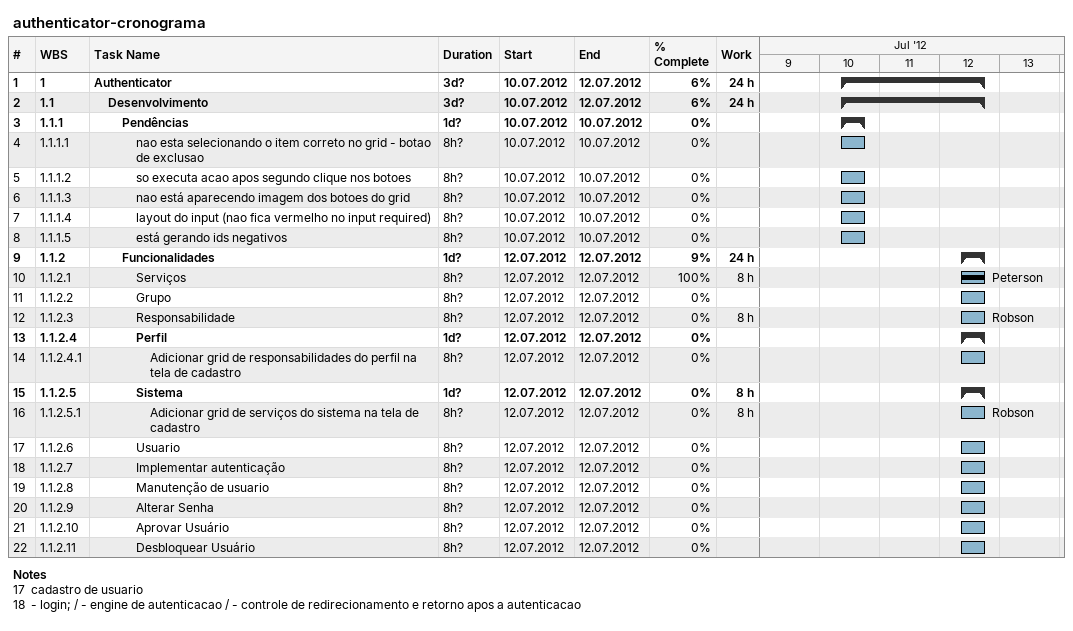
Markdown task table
authenticator-cronograma

| ID | WBS | Task | Duration | Start | Finish | Resources | % complete | Work (h) |
|---|---|---|---|---|---|---|---|---|
| 1 | 1 | **Authenticator** | 3d? | 2012-07-10 | 2012-07-12 |  | 6 | 24 |
| 2 | 1.1 | **Desenvolvimento** | 3d? | 2012-07-10 | 2012-07-12 |  | 6 | 24 |
| 3 | 1.1.1 | **Pendências** | 1d? | 2012-07-10 | 2012-07-10 |  | 0 |  |
| 4 | 1.1.1.1 | nao esta selecionando o item correto no grid - botao de exclusao | 8h? | 2012-07-10 | 2012-07-10 |  | 0 |  |
| 5 | 1.1.1.2 | so executa acao apos segundo clique nos botoes | 8h? | 2012-07-10 | 2012-07-10 |  | 0 |  |
| 6 | 1.1.1.3 | nao está aparecendo imagem dos botoes do grid | 8h? | 2012-07-10 | 2012-07-10 |  | 0 |  |
| 7 | 1.1.1.4 | layout do input (nao fica vermelho no input required) | 8h? | 2012-07-10 | 2012-07-10 |  | 0 |  |
| 8 | 1.1.1.5 | está gerando ids negativos | 8h? | 2012-07-10 | 2012-07-10 |  | 0 |  |
| 9 | 1.1.2 | **Funcionalidades** | 1d? | 2012-07-12 | 2012-07-12 |  | 9 | 24 |
| 10 | 1.1.2.1 | Serviços | 8h? | 2012-07-12 | 2012-07-12 | Peterson | 100 | 8 |
| 11 | 1.1.2.2 | Grupo | 8h? | 2012-07-12 | 2012-07-12 |  | 0 |  |
| 12 | 1.1.2.3 | Responsabilidade | 8h? | 2012-07-12 | 2012-07-12 | Robson | 0 | 8 |
| 13 | 1.1.2.4 | **Perfil** | 1d? | 2012-07-12 | 2012-07-12 |  | 0 |  |
| 14 | 1.1.2.4.1 | Adicionar grid de responsabilidades do perfil na tela de cadastro | 8h? | 2012-07-12 | 2012-07-12 |  | 0 |  |
| 15 | 1.1.2.5 | **Sistema** | 1d? | 2012-07-12 | 2012-07-12 |  | 0 | 8 |
| 16 | 1.1.2.5.1 | Adicionar grid de serviços do sistema na tela de cadastro | 8h? | 2012-07-12 | 2012-07-12 | Robson | 0 | 8 |
| 17 | 1.1.2.6 | Usuario | 8h? | 2012-07-12 | 2012-07-12 |  | 0 |  |
| 18 | 1.1.2.7 | Implementar autenticação | 8h? | 2012-07-12 | 2012-07-12 |  | 0 |  |
| 19 | 1.1.2.8 | Manutenção de usuario | 8h? | 2012-07-12 | 2012-07-12 |  | 0 |  |
| 20 | 1.1.2.9 | Alterar Senha | 8h? | 2012-07-12 | 2012-07-12 |  | 0 |  |
| 21 | 1.1.2.10 | Aprovar Usuário | 8h? | 2012-07-12 | 2012-07-12 |  | 0 |  |
| 22 | 1.1.2.11 | Desbloquear Usuário | 8h? | 2012-07-12 | 2012-07-12 |  | 0 |  |

Notes
- 17: cadastro de usuario
- 18: - login; / - engine de autenticacao / - controle de redirecionamento e retorno apos a autenticacao
